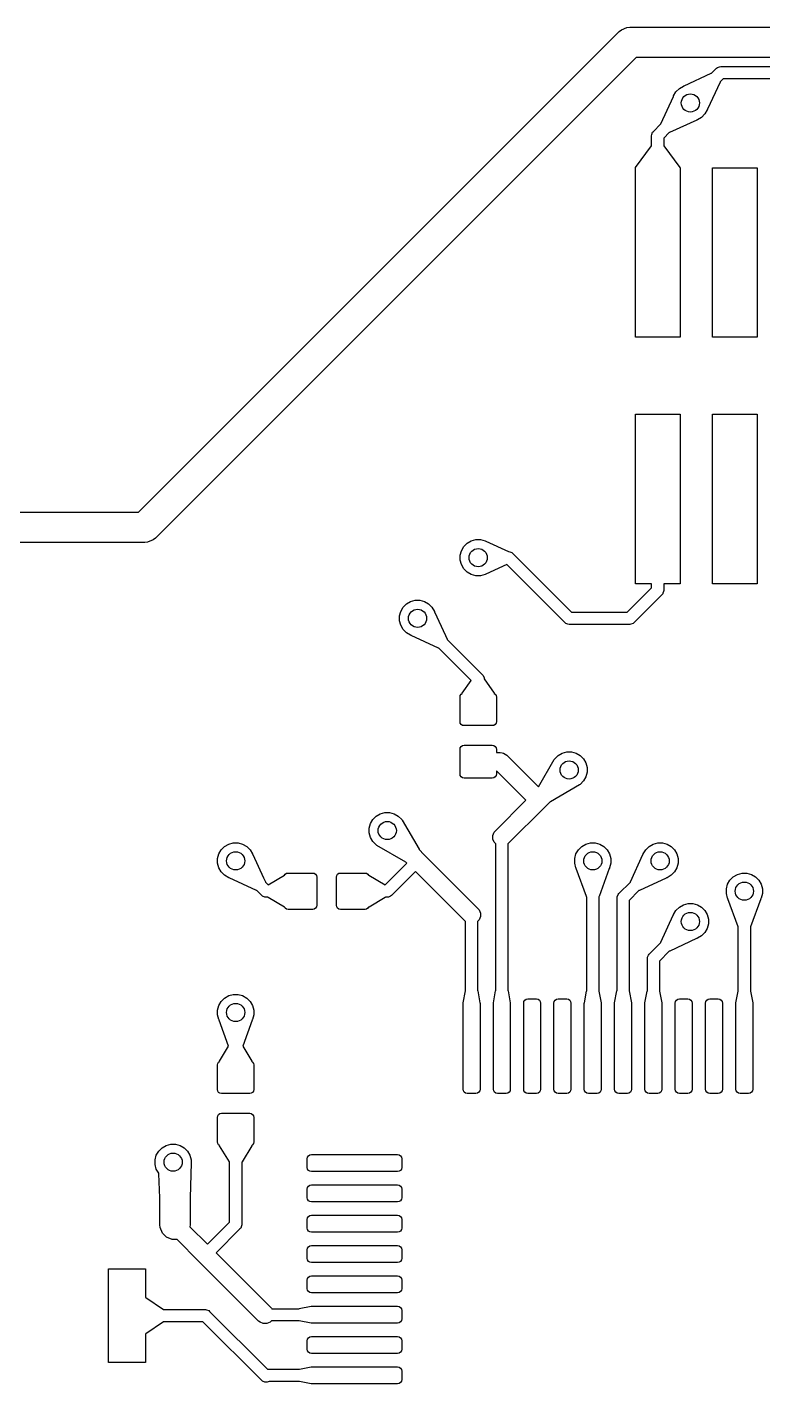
# Model space of a CAD drawing. Header units: inches. Extents: x 2.77 to 6.15, y -3.57 to -1.68.
# Drawn here: x 3.487 to 3.964, y -2.564 to -1.683 of the extents above; entities that cross this region are included whole.
import ezdxf

# ---------------------------------------------------------------- set-up
doc = ezdxf.new("R2010")
doc.units = ezdxf.units.IN
doc.header["$MEASUREMENT"] = 0
doc.layers.add('F.Cu', color=13, linetype='CONTINUOUS', true_color=0xc83434)

msp = doc.modelspace()

# ---------------------------------------------------------------- linework, layer by layer
at = {"layer": 'F.Cu', "linetype": 'CONTINUOUS'}
for p, q in [((3.55892, -1.99803), (3.87099, -1.68595)), ((3.87099, -1.68595), (3.87248, -1.68473)), ((3.87248, -1.68473), (3.87603, -1.68326)), ((3.87248, -1.68473), (3.87248, -1.68473)), ((3.87603, -1.68326), (3.87795, -1.68307)), ((3.87795, -1.68307), (4.75126, -1.68307)), ((3.88203, -1.70276), (3.56995, -2.01483)), ((4.74718, -1.70276), (3.88203, -1.70276)), ((3.93482, -1.70932), (3.93624, -1.70874)), ((3.93624, -1.70874), (3.93701, -1.70866)), ((3.93701, -1.70866), (3.99606, -1.70866)), ((3.9132, -1.72119), (3.93088, -1.713)), ((3.93088, -1.713), (3.93104, -1.713)), ((3.93104, -1.713), (3.93422, -1.70981)), ((3.93422, -1.70981), (3.93482, -1.70932)), ((3.93864, -1.71654), (3.93664, -1.71853)), ((3.99606, -1.71654), (3.93864, -1.71654)), ((3.90641, -1.72776), (3.90795, -1.72509)), ((3.90795, -1.72509), (3.91013, -1.72291)), ((3.91013, -1.72291), (3.9128, -1.72137)), ((3.9128, -1.72137), (3.9131, -1.72129)), ((3.9131, -1.72129), (3.9132, -1.72119)), ((3.9366, -1.71873), (3.92842, -1.73641)), ((3.93665, -1.71853), (3.9366, -1.71873)), ((3.93664, -1.71853), (3.93665, -1.71853)), ((3.89804, -1.74584), (3.90623, -1.72816)), ((3.90623, -1.72816), (3.90633, -1.72807)), ((3.90633, -1.72807), (3.90641, -1.72776)), ((3.92145, -1.74338), (3.90377, -1.75156)), ((3.92155, -1.74327), (3.92145, -1.74338)), ((3.92184, -1.7432), (3.92155, -1.74327)), ((3.92451, -1.74165), (3.92184, -1.7432)), ((3.92669, -1.73947), (3.92451, -1.74165)), ((3.92823, -1.7368), (3.92669, -1.73947)), ((3.92832, -1.7365), (3.92823, -1.7368)), ((3.92842, -1.73641), (3.92832, -1.7365)), ((3.89213, -1.75354), (3.8922, -1.75278)), ((3.8922, -1.75278), (3.89279, -1.75136)), ((3.89279, -1.75136), (3.89328, -1.75076)), ((3.89328, -1.75076), (3.898, -1.74604)), ((3.898, -1.74603), (3.89804, -1.74584)), ((3.898, -1.74604), (3.898, -1.74603)), ((3.9036, -1.75157), (3.9, -1.75517)), ((3.90377, -1.75156), (3.9036, -1.75157)), ((3.88169, -1.77427), (3.89199, -1.76014)), ((3.89199, -1.76014), (3.89213, -1.76005)), ((3.89213, -1.76005), (3.89213, -1.75354)), ((3.9, -1.75517), (3.9, -1.76005)), ((3.9, -1.76005), (3.90009, -1.76008)), ((3.90009, -1.76008), (3.90014, -1.76014)), ((3.90014, -1.76014), (3.91043, -1.77427)), ((3.88156, -1.88445), (3.88156, -1.77445)), ((3.88156, -1.77445), (3.88165, -1.77445)), ((3.88165, -1.77445), (3.88167, -1.77431)), ((3.88167, -1.77431), (3.88169, -1.77427)), ((3.91043, -1.77427), (3.91048, -1.77445)), ((3.91048, -1.77445), (3.91056, -1.77445)), ((3.91056, -1.77445), (3.91056, -1.88445)), ((3.93156, -1.88445), (3.93156, -1.77445)), ((3.93156, -1.77445), (3.96056, -1.77445)), ((3.96056, -1.77445), (3.96056, -1.88445)), ((3.91056, -1.88445), (3.88156, -1.88445)), ((3.96056, -1.88445), (3.93156, -1.88445)), ((3.88156, -2.04445), (3.88156, -1.93445)), ((3.88156, -1.93445), (3.91056, -1.93445)), ((3.91056, -1.93445), (3.91056, -2.04445)), ((3.93156, -2.04445), (3.93156, -1.93445)), ((3.93156, -1.93445), (3.96056, -1.93445)), ((3.96056, -1.93445), (3.96056, -2.04445)), ((3.08646, -1.99803), (3.55892, -1.99803)), ((3.56846, -2.01606), (3.56491, -2.01753)), ((3.56995, -2.01483), (3.56846, -2.01606)), ((3.56846, -2.01606), (3.56846, -2.01606)), ((3.77234, -2.01819), (3.77501, -2.01665)), ((3.77501, -2.01665), (3.77799, -2.01585)), ((3.77799, -2.01585), (3.78107, -2.01585)), ((3.78107, -2.01585), (3.78405, -2.01665)), ((3.78405, -2.01665), (3.78438, -2.01684)), ((3.78438, -2.01684), (3.78447, -2.01684)), ((3.78447, -2.01684), (3.78448, -2.01684)), ((3.78448, -2.01684), (3.79921, -2.02362)), ((3.56299, -2.01772), (3.09053, -2.01772)), ((3.56491, -2.01753), (3.56299, -2.01772)), ((3.76782, -2.02602), (3.76862, -2.02304)), ((3.76782, -2.0291), (3.76782, -2.02602)), ((3.76862, -2.02304), (3.77016, -2.02037)), ((3.77016, -2.02037), (3.77234, -2.01819)), ((3.79921, -2.02362), (3.79998, -2.0237)), ((3.79998, -2.0237), (3.8014, -2.02429)), ((3.8014, -2.02429), (3.802, -2.02478)), ((3.802, -2.02478), (3.84021, -2.06299)), ((3.76862, -2.03208), (3.76782, -2.0291)), ((3.77016, -2.03475), (3.76862, -2.03208)), ((3.77234, -2.03693), (3.77016, -2.03475)), ((3.7981, -2.03201), (3.78448, -2.03827)), ((3.8358, -2.06971), (3.7981, -2.03201)), ((3.77501, -2.03847), (3.77234, -2.03693)), ((3.77799, -2.03927), (3.77501, -2.03847)), ((3.78107, -2.03927), (3.77799, -2.03927)), ((3.78405, -2.03847), (3.78107, -2.03927)), ((3.78438, -2.03828), (3.78405, -2.03847)), ((3.78448, -2.03827), (3.78438, -2.03828)), ((3.87632, -2.06299), (3.89213, -2.04719)), ((3.89885, -2.0516), (3.88074, -2.06971)), ((3.89213, -2.04445), (3.88156, -2.04445)), ((3.89213, -2.04719), (3.89213, -2.04445)), ((3.89934, -2.05101), (3.89885, -2.0516)), ((3.89951, -2.05059), (3.89934, -2.05101)), ((3.89992, -2.04959), (3.89951, -2.05059)), ((3.9, -2.04882), (3.89992, -2.04959)), ((3.91056, -2.04445), (3.9, -2.04445)), ((3.9, -2.04445), (3.9, -2.04882)), ((3.96056, -2.04445), (3.93156, -2.04445)), ((3.72925, -2.06241), (3.73079, -2.05974)), ((3.73079, -2.05974), (3.73297, -2.05756)), ((3.73297, -2.05756), (3.73564, -2.05602)), ((3.73564, -2.05602), (3.73862, -2.05522)), ((3.73862, -2.05522), (3.7417, -2.05522)), ((3.7417, -2.05522), (3.74468, -2.05602)), ((3.74468, -2.05602), (3.74735, -2.05756)), ((3.74735, -2.05756), (3.74953, -2.05974)), ((3.74953, -2.05974), (3.75107, -2.06241)), ((3.72845, -2.06539), (3.72925, -2.06241)), ((3.72845, -2.06847), (3.72845, -2.06539)), ((3.72925, -2.07145), (3.72845, -2.06847)), ((3.75107, -2.06241), (3.75115, -2.0627)), ((3.75115, -2.0627), (3.75125, -2.06281)), ((3.75125, -2.06281), (3.7583, -2.07802)), ((3.8364, -2.0702), (3.8358, -2.06971)), ((3.84021, -2.06299), (3.87632, -2.06299)), ((3.88074, -2.06971), (3.88014, -2.0702)), ((3.73079, -2.07412), (3.72925, -2.07145)), ((3.73297, -2.0763), (3.73079, -2.07412)), ((3.73564, -2.07784), (3.73297, -2.0763)), ((3.73594, -2.07792), (3.73564, -2.07784)), ((3.73603, -2.07802), (3.73594, -2.07792)), ((3.75371, -2.08621), (3.73603, -2.07802)), ((3.7583, -2.07802), (3.75944, -2.08049)), ((3.83781, -2.07079), (3.8364, -2.0702)), ((3.83858, -2.07087), (3.83781, -2.07079)), ((3.87795, -2.07087), (3.83858, -2.07087)), ((3.87872, -2.07079), (3.87795, -2.07087)), ((3.88014, -2.0702), (3.87872, -2.07079)), ((3.75391, -2.08625), (3.75371, -2.08621)), ((3.77492, -2.10726), (3.75391, -2.08625)), ((3.75391, -2.08625), (3.75391, -2.08625)), ((3.75944, -2.08049), (3.75944, -2.08065)), ((3.75944, -2.08065), (3.78231, -2.10352)), ((3.78231, -2.10352), (3.7828, -2.10411)), ((3.7828, -2.10411), (3.78339, -2.10553)), ((3.76912, -2.11554), (3.77492, -2.10726)), ((3.78339, -2.10553), (3.78346, -2.1063)), ((3.78346, -2.1063), (3.78993, -2.11554)), ((3.76772, -2.11801), (3.76792, -2.11699)), ((3.76772, -2.13396), (3.76772, -2.11801)), ((3.76792, -2.11699), (3.76849, -2.11613)), ((3.76849, -2.11613), (3.76906, -2.11576)), ((3.76906, -2.11576), (3.76912, -2.11554)), ((3.78993, -2.11554), (3.78998, -2.11574)), ((3.78998, -2.11574), (3.79056, -2.11613)), ((3.79056, -2.11613), (3.79114, -2.11699)), ((3.79114, -2.11699), (3.79134, -2.11801)), ((3.79134, -2.11801), (3.79134, -2.13396)), ((3.76792, -2.13497), (3.76772, -2.13396)), ((3.76849, -2.13584), (3.76792, -2.13497)), ((3.76936, -2.13641), (3.76849, -2.13584)), ((3.77037, -2.13661), (3.76936, -2.13641)), ((3.78868, -2.13661), (3.77037, -2.13661)), ((3.7897, -2.13641), (3.78868, -2.13661)), ((3.79056, -2.13584), (3.7897, -2.13641)), ((3.79114, -2.13497), (3.79056, -2.13584)), ((3.79134, -2.13396), (3.79114, -2.13497)), ((3.76936, -2.14957), (3.77037, -2.14937)), ((3.77037, -2.14937), (3.78868, -2.14937)), ((3.78868, -2.14937), (3.7897, -2.14957)), ((3.76772, -2.15203), (3.76792, -2.15101)), ((3.76772, -2.16797), (3.76772, -2.15203)), ((3.76792, -2.15101), (3.76849, -2.15015)), ((3.76849, -2.15015), (3.76936, -2.14957)), ((3.7897, -2.14957), (3.79056, -2.15015)), ((3.79056, -2.15015), (3.79114, -2.15101)), ((3.79114, -2.15101), (3.79134, -2.15203)), ((3.79134, -2.15203), (3.79134, -2.15409)), ((3.79134, -2.15409), (3.79386, -2.15409)), ((3.79386, -2.15409), (3.79501, -2.15421)), ((3.79501, -2.15421), (3.79589, -2.15457)), ((3.79589, -2.15457), (3.79714, -2.15509)), ((3.79714, -2.15509), (3.79803, -2.15582)), ((3.79803, -2.15582), (3.8186, -2.17639)), ((3.82896, -2.15861), (3.82921, -2.15816)), ((3.82921, -2.15816), (3.83139, -2.15598)), ((3.83139, -2.15598), (3.83406, -2.15444)), ((3.83406, -2.15444), (3.83704, -2.15364)), ((3.83704, -2.15364), (3.84012, -2.15364)), ((3.84012, -2.15364), (3.8431, -2.15444)), ((3.8431, -2.15444), (3.84577, -2.15598)), ((3.84577, -2.15598), (3.84795, -2.15816)), ((3.84795, -2.15816), (3.84949, -2.16083)), ((3.79141, -2.16591), (3.79134, -2.16591)), ((3.79134, -2.16591), (3.79134, -2.16797)), ((3.81055, -2.18504), (3.79141, -2.16591)), ((3.8186, -2.17639), (3.82895, -2.15861)), ((3.82895, -2.15861), (3.82896, -2.15861)), ((3.84949, -2.16083), (3.85029, -2.16381)), ((3.85029, -2.1669), (3.84949, -2.16987)), ((3.85029, -2.16381), (3.85029, -2.1669)), ((3.76792, -2.16899), (3.76772, -2.16797)), ((3.76849, -2.16985), (3.76792, -2.16899)), ((3.76936, -2.17043), (3.76849, -2.16985)), ((3.77037, -2.17063), (3.76936, -2.17043)), ((3.78868, -2.17063), (3.77037, -2.17063)), ((3.7897, -2.17043), (3.78868, -2.17063)), ((3.79056, -2.16985), (3.7897, -2.17043)), ((3.79114, -2.16899), (3.79056, -2.16985)), ((3.79134, -2.16797), (3.79114, -2.16899)), ((3.84533, -2.17498), (3.82643, -2.18598)), ((3.84535, -2.17497), (3.84533, -2.17498)), ((3.84577, -2.17472), (3.84535, -2.17497)), ((3.84795, -2.17254), (3.84577, -2.17472)), ((3.84949, -2.16987), (3.84795, -2.17254)), ((3.71595, -2.19381), (3.71893, -2.19301)), ((3.71893, -2.19301), (3.72201, -2.19301)), ((3.72201, -2.19301), (3.72499, -2.19381)), ((3.79071, -2.20488), (3.81055, -2.18504)), ((3.82307, -2.18922), (3.79906, -2.21323)), ((3.82629, -2.186), (3.82307, -2.18922)), ((3.82643, -2.18598), (3.82629, -2.186)), ((3.70876, -2.20318), (3.70956, -2.2002)), ((3.70956, -2.2002), (3.7111, -2.19753)), ((3.7111, -2.19753), (3.71328, -2.19535)), ((3.71328, -2.19535), (3.71595, -2.19381)), ((3.72499, -2.19381), (3.72766, -2.19535)), ((3.72766, -2.19535), (3.72984, -2.19753)), ((3.72984, -2.19753), (3.73009, -2.19796)), ((3.73009, -2.19796), (3.7301, -2.19798)), ((3.7301, -2.19798), (3.7411, -2.21687)), ((3.70876, -2.20627), (3.70876, -2.20318)), ((3.70956, -2.20924), (3.70876, -2.20627)), ((3.7111, -2.21191), (3.70956, -2.20924)), ((3.78909, -2.2079), (3.78997, -2.20577)), ((3.78909, -2.21021), (3.78909, -2.2079)), ((3.78997, -2.21234), (3.78909, -2.21021)), ((3.78997, -2.20577), (3.79071, -2.20488)), ((3.61114, -2.21989), (3.61268, -2.21722)), ((3.61268, -2.21722), (3.61486, -2.21504)), ((3.61486, -2.21504), (3.61753, -2.2135)), ((3.61753, -2.2135), (3.62051, -2.2127)), ((3.62051, -2.2127), (3.62359, -2.2127)), ((3.62359, -2.2127), (3.62657, -2.2135)), ((3.62657, -2.2135), (3.62924, -2.21504)), ((3.62924, -2.21504), (3.63142, -2.21722)), ((3.63142, -2.21722), (3.63296, -2.21989)), ((3.71328, -2.21409), (3.7111, -2.21191)), ((3.71373, -2.21435), (3.71328, -2.21409)), ((3.73262, -2.22535), (3.71373, -2.21435)), ((3.71373, -2.21435), (3.71373, -2.21435)), ((3.7411, -2.21687), (3.74112, -2.21702)), ((3.74112, -2.21702), (3.74433, -2.22023)), ((3.79094, -2.21331), (3.78997, -2.21234)), ((3.79094, -2.30873), (3.79094, -2.21331)), ((3.79906, -2.21323), (3.79882, -2.21343)), ((3.79882, -2.21343), (3.79882, -2.3087)), ((3.84303, -2.21989), (3.84457, -2.21722)), ((3.84457, -2.21722), (3.84675, -2.21504)), ((3.84675, -2.21504), (3.84942, -2.2135)), ((3.84942, -2.2135), (3.8524, -2.2127)), ((3.8524, -2.2127), (3.85548, -2.2127)), ((3.85548, -2.2127), (3.85846, -2.2135)), ((3.85846, -2.2135), (3.86113, -2.21504)), ((3.86113, -2.21504), (3.86331, -2.21722)), ((3.86331, -2.21722), (3.86485, -2.21989)), ((3.88673, -2.21989), (3.88827, -2.21722)), ((3.88827, -2.21722), (3.89045, -2.21504)), ((3.89045, -2.21504), (3.89312, -2.2135)), ((3.89312, -2.2135), (3.8961, -2.2127)), ((3.8961, -2.2127), (3.89918, -2.2127)), ((3.89918, -2.2127), (3.90216, -2.2135)), ((3.90216, -2.2135), (3.90483, -2.21504)), ((3.90483, -2.21504), (3.90701, -2.21722)), ((3.90701, -2.21722), (3.90855, -2.21989)), ((3.61034, -2.22287), (3.61114, -2.21989)), ((3.61034, -2.22595), (3.61034, -2.22287)), ((3.61114, -2.22893), (3.61034, -2.22595)), ((3.63296, -2.21989), (3.63304, -2.22018)), ((3.63304, -2.22018), (3.63314, -2.22029)), ((3.63314, -2.22029), (3.64019, -2.23551)), ((3.71904, -2.23996), (3.7332, -2.2258)), ((3.7328, -2.2254), (3.73262, -2.22535)), ((3.7332, -2.2258), (3.7328, -2.2254)), ((3.74433, -2.22023), (3.77937, -2.25527)), ((3.84223, -2.22287), (3.84303, -2.21989)), ((3.84223, -2.22595), (3.84223, -2.22287)), ((3.84303, -2.22893), (3.84223, -2.22595)), ((3.86485, -2.21989), (3.86565, -2.22287)), ((3.86565, -2.22595), (3.86485, -2.22893)), ((3.86565, -2.22287), (3.86565, -2.22595)), ((3.87838, -2.23792), (3.8865, -2.22037)), ((3.8865, -2.22037), (3.88661, -2.22022)), ((3.88661, -2.22022), (3.88664, -2.22019)), ((3.88664, -2.22019), (3.88673, -2.21989)), ((3.90855, -2.21989), (3.90935, -2.22287)), ((3.90935, -2.22595), (3.90855, -2.22893)), ((3.90935, -2.22287), (3.90935, -2.22595)), ((3.61268, -2.2316), (3.61114, -2.22893)), ((3.61486, -2.23378), (3.61268, -2.2316)), ((3.61753, -2.23532), (3.61486, -2.23378)), ((3.61783, -2.2354), (3.61753, -2.23532)), ((3.61792, -2.23551), (3.61783, -2.2354)), ((3.6356, -2.24369), (3.61792, -2.23551)), ((3.64019, -2.23551), (3.64133, -2.23797)), ((3.64316, -2.23996), (3.65366, -2.23365)), ((3.65366, -2.23365), (3.65387, -2.23362)), ((3.65387, -2.23362), (3.65424, -2.23306)), ((3.65424, -2.23306), (3.65511, -2.23249)), ((3.65511, -2.23249), (3.65612, -2.23228)), ((3.65612, -2.23228), (3.67207, -2.23228)), ((3.67207, -2.23228), (3.67308, -2.23249)), ((3.67308, -2.23249), (3.67395, -2.23306)), ((3.67395, -2.23306), (3.67452, -2.23392)), ((3.67452, -2.23392), (3.67472, -2.23494)), ((3.67472, -2.23494), (3.67472, -2.25325)), ((3.68748, -2.23494), (3.68768, -2.23392)), ((3.68748, -2.25325), (3.68748, -2.23494)), ((3.68768, -2.23392), (3.68826, -2.23306)), ((3.68826, -2.23306), (3.68912, -2.23249)), ((3.68912, -2.23249), (3.69014, -2.23228)), ((3.69014, -2.23228), (3.70608, -2.23228)), ((3.70608, -2.23228), (3.7071, -2.23249)), ((3.7071, -2.23249), (3.70796, -2.23306)), ((3.70796, -2.23306), (3.70835, -2.23364)), ((3.70835, -2.23364), (3.70845, -2.23363)), ((3.70845, -2.23363), (3.70848, -2.23364)), ((3.70848, -2.23364), (3.7086, -2.23369)), ((3.7086, -2.23369), (3.71904, -2.23996)), ((3.73877, -2.23137), (3.72326, -2.24688)), ((3.77102, -2.26362), (3.73877, -2.23137)), ((3.84318, -2.2292), (3.84303, -2.22893)), ((3.84318, -2.22925), (3.84318, -2.2292)), ((3.84321, -2.22943), (3.84318, -2.22925)), ((3.84987, -2.24758), (3.84321, -2.22943)), ((3.86467, -2.22942), (3.85802, -2.24754)), ((3.8647, -2.22925), (3.86467, -2.22942)), ((3.86485, -2.22893), (3.8647, -2.22919)), ((3.8647, -2.22919), (3.8647, -2.22925)), ((3.90168, -2.23554), (3.88416, -2.24365)), ((3.90182, -2.23544), (3.90168, -2.23554)), ((3.90186, -2.2354), (3.90182, -2.23544)), ((3.90216, -2.23532), (3.90186, -2.2354)), ((3.90483, -2.23378), (3.90216, -2.23532)), ((3.90701, -2.2316), (3.90483, -2.23378)), ((3.90855, -2.22893), (3.90701, -2.2316)), ((3.94145, -2.23957), (3.94299, -2.2369)), ((3.94299, -2.2369), (3.94517, -2.23472)), ((3.94517, -2.23472), (3.94784, -2.23318)), ((3.94784, -2.23318), (3.95082, -2.23238)), ((3.95082, -2.23238), (3.9539, -2.23238)), ((3.9539, -2.23238), (3.95688, -2.23318)), ((3.95688, -2.23318), (3.95955, -2.23472)), ((3.95955, -2.23472), (3.96173, -2.2369)), ((3.96173, -2.2369), (3.96327, -2.23957)), ((3.6358, -2.24373), (3.6356, -2.24369)), ((3.63895, -2.24688), (3.6358, -2.24373)), ((3.6358, -2.24373), (3.6358, -2.24373)), ((3.64133, -2.23797), (3.64133, -2.23813)), ((3.64133, -2.23813), (3.64316, -2.23996)), ((3.86976, -2.24766), (3.87035, -2.24624)), ((3.87035, -2.24624), (3.87084, -2.24564)), ((3.87084, -2.24564), (3.87835, -2.23813)), ((3.88392, -2.2437), (3.87756, -2.25006)), ((3.87835, -2.23813), (3.87834, -2.23802)), ((3.87834, -2.23802), (3.87834, -2.23802)), ((3.87834, -2.23802), (3.87835, -2.23802)), ((3.87835, -2.23802), (3.87838, -2.23792)), ((3.88399, -2.24369), (3.88392, -2.2437)), ((3.88416, -2.24365), (3.88399, -2.24369)), ((3.94065, -2.24255), (3.94145, -2.23957)), ((3.94065, -2.24564), (3.94065, -2.24255)), ((3.94145, -2.24861), (3.94065, -2.24564)), ((3.96327, -2.23957), (3.96407, -2.24255)), ((3.96407, -2.24564), (3.96327, -2.24861)), ((3.96407, -2.24255), (3.96407, -2.24564)), ((3.63955, -2.24737), (3.63895, -2.24688)), ((3.64096, -2.24796), (3.63955, -2.24737)), ((3.64173, -2.24803), (3.64096, -2.24796)), ((3.64296, -2.24803), (3.64173, -2.24803)), ((3.64306, -2.24817), (3.64296, -2.24803)), ((3.65366, -2.25453), (3.64306, -2.24817)), ((3.65389, -2.2546), (3.65366, -2.25453)), ((3.65424, -2.25513), (3.65389, -2.2546)), ((3.67452, -2.25426), (3.67395, -2.25513)), ((3.67472, -2.25325), (3.67452, -2.25426)), ((3.68768, -2.25426), (3.68748, -2.25325)), ((3.68826, -2.25513), (3.68768, -2.25426)), ((3.70834, -2.25456), (3.70796, -2.25513)), ((3.70836, -2.25456), (3.70834, -2.25456)), ((3.70846, -2.25455), (3.70836, -2.25456)), ((3.70863, -2.25449), (3.70846, -2.25455)), ((3.7191, -2.2482), (3.70863, -2.25449)), ((3.71924, -2.24803), (3.7191, -2.2482)), ((3.72047, -2.24803), (3.71924, -2.24803)), ((3.72124, -2.24796), (3.72047, -2.24803)), ((3.72266, -2.24737), (3.72124, -2.24796)), ((3.72326, -2.24688), (3.72266, -2.24737)), ((3.84988, -2.2476), (3.84987, -2.24758)), ((3.84992, -2.24767), (3.84988, -2.2476)), ((3.84988, -2.2476), (3.84988, -2.2476)), ((3.84988, -2.2476), (3.84988, -2.2476)), ((3.85, -2.24774), (3.84992, -2.24767)), ((3.84992, -2.24767), (3.84992, -2.24767)), ((3.85, -2.30873), (3.85, -2.24774)), ((3.85792, -2.2477), (3.85787, -2.24775)), ((3.85787, -2.24775), (3.85787, -2.30873)), ((3.85802, -2.24754), (3.85792, -2.2477)), ((3.86969, -2.24843), (3.86976, -2.24766)), ((3.86969, -2.30873), (3.86969, -2.24843)), ((3.87756, -2.25006), (3.87756, -2.3087)), ((3.90795, -2.25659), (3.91013, -2.25441)), ((3.91013, -2.25441), (3.9128, -2.25287)), ((3.9128, -2.25287), (3.91578, -2.25207)), ((3.91578, -2.25207), (3.91886, -2.25207)), ((3.91886, -2.25207), (3.92184, -2.25287)), ((3.92184, -2.25287), (3.92451, -2.25441)), ((3.92451, -2.25441), (3.92669, -2.25659)), ((3.94161, -2.24889), (3.94145, -2.24861)), ((3.9416, -2.24893), (3.94161, -2.24889)), ((3.94163, -2.24911), (3.9416, -2.24893)), ((3.9483, -2.26727), (3.94163, -2.24911)), ((3.96309, -2.24911), (3.95644, -2.26723)), ((3.96312, -2.24894), (3.96309, -2.24911)), ((3.96327, -2.24861), (3.96312, -2.24888)), ((3.96312, -2.24888), (3.96312, -2.24894)), ((3.65511, -2.2557), (3.65424, -2.25513)), ((3.65612, -2.25591), (3.65511, -2.2557)), ((3.67207, -2.25591), (3.65612, -2.25591)), ((3.67308, -2.2557), (3.67207, -2.25591)), ((3.67395, -2.25513), (3.67308, -2.2557)), ((3.68912, -2.2557), (3.68826, -2.25513)), ((3.69014, -2.25591), (3.68912, -2.2557)), ((3.70608, -2.25591), (3.69014, -2.25591)), ((3.7071, -2.2557), (3.70608, -2.25591)), ((3.70796, -2.25513), (3.7071, -2.2557)), ((3.77126, -2.26382), (3.77102, -2.26362)), ((3.77126, -2.30873), (3.77126, -2.26382)), ((3.78011, -2.26273), (3.77913, -2.2637)), ((3.77913, -2.2637), (3.77913, -2.3087)), ((3.77937, -2.25527), (3.78011, -2.25617)), ((3.78011, -2.25617), (3.78099, -2.2583)), ((3.78099, -2.2606), (3.78011, -2.26273)), ((3.78099, -2.2583), (3.78099, -2.2606)), ((3.89806, -2.27729), (3.90619, -2.25974)), ((3.90619, -2.25974), (3.90629, -2.25959)), ((3.90629, -2.25959), (3.90633, -2.25956)), ((3.90633, -2.25956), (3.90641, -2.25926)), ((3.90641, -2.25926), (3.90795, -2.25659)), ((3.92669, -2.25659), (3.92823, -2.25926)), ((3.92823, -2.25926), (3.92903, -2.26224)), ((3.92903, -2.26224), (3.92903, -2.26532)), ((3.92669, -2.27097), (3.92451, -2.27315)), ((3.92823, -2.2683), (3.92669, -2.27097)), ((3.92903, -2.26532), (3.92823, -2.2683)), ((3.94831, -2.26728), (3.9483, -2.26727)), ((3.94831, -2.26729), (3.94831, -2.26728)), ((3.94834, -2.26736), (3.94831, -2.26729)), ((3.94831, -2.26729), (3.94831, -2.26729)), ((3.94843, -2.26743), (3.94834, -2.26736)), ((3.94834, -2.26736), (3.94834, -2.26736)), ((3.94843, -2.30873), (3.94843, -2.26743)), ((3.95635, -2.26738), (3.9563, -2.26743)), ((3.9563, -2.26743), (3.9563, -2.30873)), ((3.95644, -2.26723), (3.95635, -2.26738)), ((3.89052, -2.28501), (3.89804, -2.2775)), ((3.89803, -2.27739), (3.89806, -2.27729)), ((3.89804, -2.2775), (3.89803, -2.27739)), ((3.89803, -2.27739), (3.89803, -2.27739)), ((3.89803, -2.27739), (3.89803, -2.27739)), ((3.92137, -2.27491), (3.90385, -2.28302)), ((3.92151, -2.27481), (3.92137, -2.27491)), ((3.92155, -2.27477), (3.92151, -2.27481)), ((3.92184, -2.27469), (3.92155, -2.27477)), ((3.92451, -2.27315), (3.92184, -2.27469)), ((3.88937, -2.2878), (3.88945, -2.28703)), ((3.88937, -2.30873), (3.88937, -2.2878)), ((3.88945, -2.28703), (3.89003, -2.28561)), ((3.89003, -2.28561), (3.89052, -2.28501)), ((3.9036, -2.28307), (3.89724, -2.28943)), ((3.89724, -2.28943), (3.89724, -2.30873)), ((3.90368, -2.28306), (3.9036, -2.28307)), ((3.90385, -2.28302), (3.90368, -2.28306)), ((3.61114, -2.31831), (3.61268, -2.31564)), ((3.61268, -2.31564), (3.61486, -2.31346)), ((3.61486, -2.31346), (3.61753, -2.31192)), ((3.61753, -2.31192), (3.62051, -2.31112)), ((3.62051, -2.31112), (3.62359, -2.31112)), ((3.62359, -2.31112), (3.62657, -2.31192)), ((3.62657, -2.31192), (3.62924, -2.31346)), ((3.62924, -2.31346), (3.63142, -2.31564)), ((3.63142, -2.31564), (3.63296, -2.31831)), ((3.76969, -2.31673), (3.7697, -2.31665)), ((3.76969, -2.37264), (3.76969, -2.31673)), ((3.7697, -2.31664), (3.77119, -2.30884)), ((3.7697, -2.31665), (3.7697, -2.31664)), ((3.77119, -2.30884), (3.77126, -2.30873)), ((3.77913, -2.3087), (3.77921, -2.30884)), ((3.77921, -2.30884), (3.78069, -2.31664)), ((3.78069, -2.31664), (3.78069, -2.31665)), ((3.78069, -2.31665), (3.78071, -2.31673)), ((3.78071, -2.31673), (3.78071, -2.37264)), ((3.78937, -2.31673), (3.78939, -2.31665)), ((3.78937, -2.37264), (3.78937, -2.31673)), ((3.78939, -2.31664), (3.79087, -2.30884)), ((3.78939, -2.31665), (3.78939, -2.31664)), ((3.79087, -2.30884), (3.79094, -2.30873)), ((3.79882, -2.3087), (3.79889, -2.30884)), ((3.79889, -2.30884), (3.80038, -2.31664)), ((3.80038, -2.31664), (3.80038, -2.31665)), ((3.80038, -2.31665), (3.80039, -2.31673)), ((3.80039, -2.31673), (3.80039, -2.37264)), ((3.80906, -2.31673), (3.80926, -2.31568)), ((3.80906, -2.37264), (3.80906, -2.31673)), ((3.80926, -2.31568), (3.80986, -2.31478)), ((3.80986, -2.31478), (3.81076, -2.31419)), ((3.81076, -2.31419), (3.81181, -2.31398)), ((3.81181, -2.31398), (3.81732, -2.31398)), ((3.81732, -2.31398), (3.81838, -2.31419)), ((3.81838, -2.31419), (3.81927, -2.31478)), ((3.81927, -2.31478), (3.81987, -2.31568)), ((3.81987, -2.31568), (3.82008, -2.31673)), ((3.82008, -2.31673), (3.82008, -2.37264)), ((3.82874, -2.31673), (3.82895, -2.31568)), ((3.82874, -2.37264), (3.82874, -2.31673)), ((3.82895, -2.31568), (3.82955, -2.31478)), ((3.82955, -2.31478), (3.83044, -2.31419)), ((3.83044, -2.31419), (3.8315, -2.31398)), ((3.8315, -2.31398), (3.83701, -2.31398)), ((3.83701, -2.31398), (3.83806, -2.31419)), ((3.83806, -2.31419), (3.83896, -2.31478)), ((3.83896, -2.31478), (3.83955, -2.31568)), ((3.83955, -2.31568), (3.83976, -2.31673)), ((3.83976, -2.31673), (3.83976, -2.37264)), ((3.84843, -2.31673), (3.84845, -2.31661)), ((3.84843, -2.37264), (3.84843, -2.31673)), ((3.84845, -2.3166), (3.84991, -2.30893)), ((3.84845, -2.31661), (3.84845, -2.3166)), ((3.84991, -2.30893), (3.84998, -2.30876)), ((3.84998, -2.30876), (3.85, -2.30873)), ((3.85787, -2.30873), (3.8579, -2.30875)), ((3.8579, -2.30875), (3.85791, -2.30878)), ((3.85791, -2.30878), (3.85796, -2.30891)), ((3.85796, -2.30891), (3.85942, -2.3166)), ((3.85942, -2.3166), (3.85942, -2.31661)), ((3.85942, -2.31661), (3.85945, -2.31673)), ((3.85945, -2.31673), (3.85945, -2.37264)), ((3.86811, -2.31673), (3.86813, -2.31665)), ((3.86811, -2.37264), (3.86811, -2.31673)), ((3.86813, -2.31664), (3.86961, -2.30884)), ((3.86813, -2.31665), (3.86813, -2.31664)), ((3.86961, -2.30884), (3.86969, -2.30873)), ((3.87756, -2.3087), (3.87763, -2.30884)), ((3.87763, -2.30884), (3.87912, -2.31664)), ((3.87912, -2.31664), (3.87912, -2.31665)), ((3.87912, -2.31665), (3.87913, -2.31673)), ((3.87913, -2.31673), (3.87913, -2.37264)), ((3.8878, -2.31673), (3.88782, -2.31661)), ((3.8878, -2.37264), (3.8878, -2.31673)), ((3.88782, -2.3166), (3.88928, -2.30893)), ((3.88782, -2.31661), (3.88782, -2.3166)), ((3.88928, -2.30893), (3.88935, -2.30876)), ((3.88935, -2.30876), (3.88937, -2.30873)), ((3.89724, -2.30873), (3.89727, -2.30875)), ((3.89727, -2.30875), (3.89728, -2.30878)), ((3.89728, -2.30878), (3.89733, -2.30891)), ((3.89733, -2.30891), (3.89879, -2.3166)), ((3.89879, -2.3166), (3.89879, -2.31661)), ((3.89879, -2.31661), (3.89882, -2.31673)), ((3.89882, -2.31673), (3.89882, -2.37264)), ((3.90748, -2.31673), (3.90769, -2.31568)), ((3.90748, -2.37264), (3.90748, -2.31673)), ((3.90769, -2.31568), (3.90829, -2.31478)), ((3.90829, -2.31478), (3.90918, -2.31419)), ((3.90918, -2.31419), (3.91024, -2.31398)), ((3.91024, -2.31398), (3.91575, -2.31398)), ((3.91575, -2.31398), (3.9168, -2.31419)), ((3.9168, -2.31419), (3.9177, -2.31478)), ((3.9177, -2.31478), (3.91829, -2.31568)), ((3.91829, -2.31568), (3.9185, -2.31673)), ((3.9185, -2.31673), (3.9185, -2.37264)), ((3.92717, -2.31673), (3.92738, -2.31568)), ((3.92717, -2.37264), (3.92717, -2.31673)), ((3.92738, -2.31568), (3.92797, -2.31478)), ((3.92797, -2.31478), (3.92887, -2.31419)), ((3.92887, -2.31419), (3.92992, -2.31398)), ((3.92992, -2.31398), (3.93543, -2.31398)), ((3.93543, -2.31398), (3.93649, -2.31419)), ((3.93649, -2.31419), (3.93738, -2.31478)), ((3.93738, -2.31478), (3.93798, -2.31568)), ((3.93798, -2.31568), (3.93819, -2.31673)), ((3.93819, -2.31673), (3.93819, -2.37264)), ((3.94685, -2.31673), (3.94687, -2.31661)), ((3.94685, -2.37264), (3.94685, -2.31673)), ((3.94687, -2.31661), (3.94688, -2.3166)), ((3.94688, -2.3166), (3.94834, -2.30893)), ((3.94834, -2.30893), (3.9484, -2.30876)), ((3.9484, -2.30876), (3.94843, -2.30873)), ((3.9563, -2.30873), (3.95632, -2.30875)), ((3.95632, -2.30875), (3.95634, -2.30878)), ((3.95634, -2.30878), (3.95638, -2.30891)), ((3.95638, -2.30891), (3.95785, -2.3166)), ((3.95785, -2.3166), (3.95785, -2.31661)), ((3.95785, -2.31661), (3.95787, -2.31673)), ((3.95787, -2.31673), (3.95787, -2.37264)), ((3.61034, -2.32129), (3.61114, -2.31831)), ((3.61034, -2.32438), (3.61034, -2.32129)), ((3.61114, -2.32735), (3.61034, -2.32438)), ((3.63296, -2.31831), (3.63376, -2.32129)), ((3.63376, -2.32438), (3.63296, -2.32735)), ((3.63376, -2.32129), (3.63376, -2.32438)), ((3.61129, -2.32763), (3.61114, -2.32735)), ((3.61129, -2.32777), (3.61129, -2.32763)), ((3.61749, -2.34466), (3.61129, -2.32777)), ((3.63281, -2.32777), (3.62661, -2.34466)), ((3.63296, -2.32735), (3.63281, -2.32762)), ((3.63281, -2.32762), (3.63281, -2.32777)), ((3.61161, -2.35445), (3.61749, -2.34466)), ((3.62661, -2.34466), (3.63249, -2.35445)), ((3.61024, -2.35691), (3.61044, -2.35589)), ((3.61024, -2.37285), (3.61024, -2.35691)), ((3.61044, -2.35589), (3.61101, -2.35503)), ((3.61101, -2.35503), (3.61155, -2.35468)), ((3.61155, -2.35468), (3.61161, -2.35445)), ((3.63249, -2.35445), (3.63252, -2.35466)), ((3.63252, -2.35466), (3.63308, -2.35503)), ((3.63308, -2.35503), (3.63366, -2.35589)), ((3.63366, -2.35589), (3.63386, -2.35691)), ((3.63386, -2.35691), (3.63386, -2.37285)), ((3.61044, -2.37387), (3.61024, -2.37285)), ((3.61101, -2.37473), (3.61044, -2.37387)), ((3.61188, -2.37531), (3.61101, -2.37473)), ((3.61289, -2.37551), (3.61188, -2.37531)), ((3.6312, -2.37551), (3.61289, -2.37551)), ((3.63222, -2.37531), (3.6312, -2.37551)), ((3.63308, -2.37473), (3.63222, -2.37531)), ((3.63366, -2.37387), (3.63308, -2.37473)), ((3.63386, -2.37285), (3.63366, -2.37387)), ((3.76989, -2.37369), (3.76969, -2.37264)), ((3.77049, -2.37459), (3.76989, -2.37369)), ((3.77139, -2.37518), (3.77049, -2.37459)), ((3.77244, -2.37539), (3.77139, -2.37518)), ((3.77795, -2.37539), (3.77244, -2.37539)), ((3.77901, -2.37518), (3.77795, -2.37539)), ((3.7799, -2.37459), (3.77901, -2.37518)), ((3.7805, -2.37369), (3.7799, -2.37459)), ((3.78071, -2.37264), (3.7805, -2.37369)), ((3.78958, -2.37369), (3.78937, -2.37264)), ((3.79018, -2.37459), (3.78958, -2.37369)), ((3.79107, -2.37518), (3.79018, -2.37459)), ((3.79213, -2.37539), (3.79107, -2.37518)), ((3.79764, -2.37539), (3.79213, -2.37539)), ((3.79869, -2.37518), (3.79764, -2.37539)), ((3.79959, -2.37459), (3.79869, -2.37518)), ((3.80018, -2.37369), (3.79959, -2.37459)), ((3.80039, -2.37264), (3.80018, -2.37369)), ((3.80926, -2.37369), (3.80906, -2.37264)), ((3.80986, -2.37459), (3.80926, -2.37369)), ((3.81076, -2.37518), (3.80986, -2.37459)), ((3.81181, -2.37539), (3.81076, -2.37518)), ((3.81732, -2.37539), (3.81181, -2.37539)), ((3.81838, -2.37518), (3.81732, -2.37539)), ((3.81927, -2.37459), (3.81838, -2.37518)), ((3.81987, -2.37369), (3.81927, -2.37459)), ((3.82008, -2.37264), (3.81987, -2.37369)), ((3.82895, -2.37369), (3.82874, -2.37264)), ((3.82955, -2.37459), (3.82895, -2.37369)), ((3.83044, -2.37518), (3.82955, -2.37459)), ((3.8315, -2.37539), (3.83044, -2.37518)), ((3.83701, -2.37539), (3.8315, -2.37539)), ((3.83806, -2.37518), (3.83701, -2.37539)), ((3.83896, -2.37459), (3.83806, -2.37518)), ((3.83955, -2.37369), (3.83896, -2.37459)), ((3.83976, -2.37264), (3.83955, -2.37369)), ((3.84863, -2.37369), (3.84843, -2.37264)), ((3.84923, -2.37459), (3.84863, -2.37369)), ((3.85013, -2.37518), (3.84923, -2.37459)), ((3.85118, -2.37539), (3.85013, -2.37518)), ((3.85669, -2.37539), (3.85118, -2.37539)), ((3.85775, -2.37518), (3.85669, -2.37539)), ((3.85864, -2.37459), (3.85775, -2.37518)), ((3.85924, -2.37369), (3.85864, -2.37459)), ((3.85945, -2.37264), (3.85924, -2.37369)), ((3.86832, -2.37369), (3.86811, -2.37264)), ((3.86892, -2.37459), (3.86832, -2.37369)), ((3.86981, -2.37518), (3.86892, -2.37459)), ((3.87087, -2.37539), (3.86981, -2.37518)), ((3.87638, -2.37539), (3.87087, -2.37539)), ((3.87743, -2.37518), (3.87638, -2.37539)), ((3.87833, -2.37459), (3.87743, -2.37518)), ((3.87892, -2.37369), (3.87833, -2.37459)), ((3.87913, -2.37264), (3.87892, -2.37369)), ((3.88801, -2.37369), (3.8878, -2.37264)), ((3.8886, -2.37459), (3.88801, -2.37369)), ((3.8895, -2.37518), (3.8886, -2.37459)), ((3.89055, -2.37539), (3.8895, -2.37518)), ((3.89606, -2.37539), (3.89055, -2.37539)), ((3.89712, -2.37518), (3.89606, -2.37539)), ((3.89801, -2.37459), (3.89712, -2.37518)), ((3.89861, -2.37369), (3.89801, -2.37459)), ((3.89882, -2.37264), (3.89861, -2.37369)), ((3.90769, -2.37369), (3.90748, -2.37264)), ((3.90829, -2.37459), (3.90769, -2.37369)), ((3.90918, -2.37518), (3.90829, -2.37459)), ((3.91024, -2.37539), (3.90918, -2.37518)), ((3.91575, -2.37539), (3.91024, -2.37539)), ((3.9168, -2.37518), (3.91575, -2.37539)), ((3.9177, -2.37459), (3.9168, -2.37518)), ((3.91829, -2.37369), (3.9177, -2.37459)), ((3.9185, -2.37264), (3.91829, -2.37369)), ((3.92738, -2.37369), (3.92717, -2.37264)), ((3.92797, -2.37459), (3.92738, -2.37369)), ((3.92887, -2.37518), (3.92797, -2.37459)), ((3.92992, -2.37539), (3.92887, -2.37518)), ((3.93543, -2.37539), (3.92992, -2.37539)), ((3.93649, -2.37518), (3.93543, -2.37539)), ((3.93738, -2.37459), (3.93649, -2.37518)), ((3.93798, -2.37369), (3.93738, -2.37459)), ((3.93819, -2.37264), (3.93798, -2.37369)), ((3.94706, -2.37369), (3.94685, -2.37264)), ((3.94766, -2.37459), (3.94706, -2.37369)), ((3.94855, -2.37518), (3.94766, -2.37459)), ((3.94961, -2.37539), (3.94855, -2.37518)), ((3.95512, -2.37539), (3.94961, -2.37539)), ((3.95617, -2.37518), (3.95512, -2.37539)), ((3.95707, -2.37459), (3.95617, -2.37518)), ((3.95766, -2.37369), (3.95707, -2.37459)), ((3.95787, -2.37264), (3.95766, -2.37369)), ((3.61024, -2.39093), (3.61044, -2.38991)), ((3.61024, -2.40687), (3.61024, -2.39093)), ((3.61044, -2.38991), (3.61101, -2.38905)), ((3.61101, -2.38905), (3.61188, -2.38847)), ((3.61188, -2.38847), (3.61289, -2.38827)), ((3.61289, -2.38827), (3.6312, -2.38827)), ((3.6312, -2.38827), (3.63222, -2.38847)), ((3.63222, -2.38847), (3.63308, -2.38905)), ((3.63308, -2.38905), (3.63366, -2.38991)), ((3.63366, -2.38991), (3.63386, -2.39093)), ((3.63386, -2.39093), (3.63386, -2.40687)), ((3.57052, -2.4155), (3.57207, -2.41283)), ((3.57207, -2.41283), (3.57425, -2.41065)), ((3.57425, -2.41065), (3.57692, -2.40911)), ((3.57692, -2.40911), (3.57989, -2.40831)), ((3.57989, -2.40831), (3.58298, -2.40831)), ((3.58298, -2.40831), (3.58596, -2.40911)), ((3.58596, -2.40911), (3.58863, -2.41065)), ((3.58863, -2.41065), (3.59081, -2.41283)), ((3.59081, -2.41283), (3.59235, -2.4155)), ((3.61044, -2.40789), (3.61024, -2.40687)), ((3.61101, -2.40875), (3.61044, -2.40789)), ((3.61158, -2.40913), (3.61101, -2.40875)), ((3.61158, -2.40915), (3.61158, -2.40913)), ((3.61159, -2.40924), (3.61158, -2.40915)), ((3.61165, -2.40941), (3.61159, -2.40924)), ((3.61795, -2.41988), (3.61165, -2.40941)), ((3.63245, -2.40939), (3.62617, -2.41986)), ((3.6325, -2.40927), (3.63245, -2.40939)), ((3.63308, -2.40875), (3.6325, -2.40913)), ((3.6325, -2.40913), (3.63251, -2.40924)), ((3.63251, -2.40924), (3.6325, -2.40927)), ((3.63366, -2.40789), (3.63308, -2.40875)), ((3.63386, -2.40687), (3.63366, -2.40789)), ((3.56973, -2.41848), (3.57052, -2.4155)), ((3.56973, -2.42156), (3.56973, -2.41848)), ((3.57052, -2.42454), (3.56973, -2.42156)), ((3.59235, -2.4155), (3.59315, -2.41848)), ((3.59323, -2.42049), (3.59253, -2.44309)), ((3.59315, -2.41848), (3.59315, -2.42026)), ((3.59315, -2.42026), (3.59323, -2.42048)), ((3.59323, -2.42048), (3.59323, -2.42049)), ((3.61811, -2.42003), (3.61795, -2.41988)), ((3.61811, -2.459), (3.61811, -2.42003)), ((3.62604, -2.41999), (3.62598, -2.42003)), ((3.62598, -2.42003), (3.62598, -2.46063)), ((3.62617, -2.41986), (3.62604, -2.41999)), ((3.6685, -2.41791), (3.66871, -2.41686)), ((3.6685, -2.42343), (3.6685, -2.41791)), ((3.66871, -2.41686), (3.66931, -2.41596)), ((3.66931, -2.41596), (3.67021, -2.41537)), ((3.67021, -2.41537), (3.67126, -2.41516)), ((3.67126, -2.41516), (3.72717, -2.41516)), ((3.72717, -2.41516), (3.72822, -2.41537)), ((3.72822, -2.41537), (3.72911, -2.41596)), ((3.72911, -2.41596), (3.72971, -2.41686)), ((3.72971, -2.41686), (3.72992, -2.41791)), ((3.72992, -2.41791), (3.72992, -2.42343)), ((3.57207, -2.42721), (3.57052, -2.42454)), ((3.57219, -2.42733), (3.57207, -2.42721)), ((3.57212, -2.42752), (3.57219, -2.42733)), ((3.57281, -2.4431), (3.57212, -2.42752)), ((3.66871, -2.42448), (3.6685, -2.42343)), ((3.66931, -2.42537), (3.66871, -2.42448)), ((3.67021, -2.42597), (3.66931, -2.42537)), ((3.67126, -2.42618), (3.67021, -2.42597)), ((3.72717, -2.42618), (3.67126, -2.42618)), ((3.72822, -2.42597), (3.72717, -2.42618)), ((3.72911, -2.42537), (3.72822, -2.42597)), ((3.72971, -2.42448), (3.72911, -2.42537)), ((3.72992, -2.42343), (3.72971, -2.42448)), ((3.6685, -2.4376), (3.66871, -2.43654)), ((3.6685, -2.44311), (3.6685, -2.4376)), ((3.66871, -2.43654), (3.66931, -2.43565)), ((3.66931, -2.43565), (3.67021, -2.43505)), ((3.67021, -2.43505), (3.67126, -2.43484)), ((3.67126, -2.43484), (3.72717, -2.43484)), ((3.72717, -2.43484), (3.72822, -2.43505)), ((3.72822, -2.43505), (3.72911, -2.43565)), ((3.72911, -2.43565), (3.72971, -2.43654)), ((3.72971, -2.43654), (3.72992, -2.4376)), ((3.72992, -2.4376), (3.72992, -2.44311)), ((3.57283, -2.44314), (3.57281, -2.4431)), ((3.57283, -2.46063), (3.57283, -2.44314)), ((3.59253, -2.44309), (3.59252, -2.44312)), ((3.59252, -2.44312), (3.59252, -2.46063)), ((3.66871, -2.44416), (3.6685, -2.44311)), ((3.66931, -2.44506), (3.66871, -2.44416)), ((3.67021, -2.44566), (3.66931, -2.44506)), ((3.67126, -2.44587), (3.67021, -2.44566)), ((3.72717, -2.44587), (3.67126, -2.44587)), ((3.72822, -2.44566), (3.72717, -2.44587)), ((3.72911, -2.44506), (3.72822, -2.44566)), ((3.72971, -2.44416), (3.72911, -2.44506)), ((3.72992, -2.44311), (3.72971, -2.44416)), ((3.6685, -2.45728), (3.66871, -2.45623)), ((3.6685, -2.4628), (3.6685, -2.45728)), ((3.66871, -2.45623), (3.66931, -2.45533)), ((3.66931, -2.45533), (3.67021, -2.45474)), ((3.67021, -2.45474), (3.67126, -2.45453)), ((3.67126, -2.45453), (3.72717, -2.45453)), ((3.72717, -2.45453), (3.72822, -2.45474)), ((3.72822, -2.45474), (3.72911, -2.45533)), ((3.72911, -2.45533), (3.72971, -2.45623)), ((3.72971, -2.45623), (3.72992, -2.45728)), ((3.72992, -2.45728), (3.72992, -2.4628)), ((3.57302, -2.46255), (3.57283, -2.46063)), ((3.57449, -2.4661), (3.57302, -2.46255)), ((3.57721, -2.46881), (3.57449, -2.4661)), ((3.59252, -2.46063), (3.59239, -2.46199)), ((3.59239, -2.46199), (3.60375, -2.47336)), ((3.60375, -2.47336), (3.61811, -2.459)), ((3.62483, -2.46341), (3.60932, -2.47892)), ((3.62532, -2.46282), (3.62483, -2.46341)), ((3.62591, -2.4614), (3.62532, -2.46282)), ((3.62598, -2.46063), (3.62591, -2.4614)), ((3.66871, -2.46385), (3.6685, -2.4628)), ((3.66931, -2.46474), (3.66871, -2.46385)), ((3.67021, -2.46534), (3.66931, -2.46474)), ((3.67126, -2.46555), (3.67021, -2.46534)), ((3.72717, -2.46555), (3.67126, -2.46555)), ((3.72822, -2.46534), (3.72717, -2.46555)), ((3.72911, -2.46474), (3.72822, -2.46534)), ((3.72971, -2.46385), (3.72911, -2.46474)), ((3.72992, -2.4628), (3.72971, -2.46385)), ((3.58076, -2.47028), (3.57721, -2.46881)), ((3.58398, -2.47028), (3.58076, -2.47028)), ((3.59819, -2.48449), (3.58398, -2.47028)), ((3.66871, -2.47591), (3.66931, -2.47502)), ((3.66931, -2.47502), (3.67021, -2.47442)), ((3.67021, -2.47442), (3.67126, -2.47421)), ((3.67126, -2.47421), (3.72717, -2.47421)), ((3.72717, -2.47421), (3.72822, -2.47442)), ((3.72822, -2.47442), (3.72911, -2.47502)), ((3.72911, -2.47502), (3.72971, -2.47591)), ((3.60932, -2.47892), (3.64532, -2.51492)), ((3.6685, -2.47697), (3.66871, -2.47591)), ((3.6685, -2.48248), (3.6685, -2.47697)), ((3.66871, -2.48353), (3.6685, -2.48248)), ((3.66931, -2.48443), (3.66871, -2.48353)), ((3.72971, -2.48353), (3.72911, -2.48443)), ((3.72971, -2.47591), (3.72992, -2.47697)), ((3.72992, -2.48248), (3.72971, -2.48353)), ((3.72992, -2.47697), (3.72992, -2.48248)), ((3.53944, -2.55019), (3.53944, -2.48919)), ((3.53944, -2.48919), (3.56344, -2.48919)), ((3.56344, -2.48919), (3.56344, -2.50784)), ((3.63697, -2.52327), (3.59819, -2.48449)), ((3.67021, -2.48503), (3.66931, -2.48443)), ((3.67126, -2.48524), (3.67021, -2.48503)), ((3.72717, -2.48524), (3.67126, -2.48524)), ((3.72822, -2.48503), (3.72717, -2.48524)), ((3.72911, -2.48443), (3.72822, -2.48503)), ((3.6685, -2.49665), (3.66871, -2.4956)), ((3.6685, -2.50217), (3.6685, -2.49665)), ((3.66871, -2.4956), (3.66931, -2.4947)), ((3.66931, -2.4947), (3.67021, -2.49411)), ((3.67021, -2.49411), (3.67126, -2.4939)), ((3.67126, -2.4939), (3.72717, -2.4939)), ((3.72717, -2.4939), (3.72822, -2.49411)), ((3.72822, -2.49411), (3.72911, -2.4947)), ((3.72911, -2.4947), (3.72971, -2.4956)), ((3.72971, -2.4956), (3.72992, -2.49665)), ((3.72992, -2.49665), (3.72992, -2.50217)), ((3.56344, -2.50784), (3.56349, -2.50782)), ((3.56349, -2.50782), (3.56375, -2.5079)), ((3.56375, -2.5079), (3.57523, -2.51561)), ((3.66871, -2.50322), (3.6685, -2.50217)), ((3.66931, -2.50411), (3.66871, -2.50322)), ((3.67021, -2.50471), (3.66931, -2.50411)), ((3.67126, -2.50492), (3.67021, -2.50471)), ((3.72717, -2.50492), (3.67126, -2.50492)), ((3.72822, -2.50471), (3.72717, -2.50492)), ((3.72911, -2.50411), (3.72822, -2.50471)), ((3.72971, -2.50322), (3.72911, -2.50411)), ((3.72992, -2.50217), (3.72971, -2.50322)), ((3.57523, -2.51561), (3.57532, -2.51575)), ((3.57532, -2.51575), (3.60236, -2.51575)), ((3.60236, -2.51575), (3.60313, -2.51582)), ((3.60313, -2.51582), (3.60455, -2.51641)), ((3.60455, -2.51641), (3.60515, -2.5169)), ((3.60515, -2.5169), (3.64277, -2.55453)), ((3.64532, -2.51492), (3.64551, -2.51516)), ((3.64551, -2.51516), (3.66323, -2.51516)), ((3.66323, -2.51516), (3.66337, -2.51509)), ((3.66337, -2.51509), (3.67117, -2.5136)), ((3.67117, -2.5136), (3.67118, -2.5136)), ((3.67118, -2.5136), (3.67126, -2.51358)), ((3.67126, -2.51358), (3.72717, -2.51358)), ((3.72717, -2.51358), (3.72822, -2.51379)), ((3.72822, -2.51379), (3.72911, -2.51439)), ((3.72911, -2.51439), (3.72971, -2.51528)), ((3.72971, -2.51528), (3.72992, -2.51634)), ((3.72992, -2.51634), (3.72992, -2.52185)), ((3.57523, -2.52376), (3.56375, -2.53147)), ((3.5753, -2.5237), (3.57523, -2.52376)), ((3.57534, -2.52362), (3.5753, -2.5237)), ((3.60073, -2.52362), (3.57534, -2.52362)), ((3.63895, -2.56184), (3.60073, -2.52362)), ((3.63786, -2.524), (3.63697, -2.52327)), ((3.63999, -2.52489), (3.63786, -2.524)), ((3.64229, -2.52489), (3.63999, -2.52489)), ((3.64442, -2.524), (3.64229, -2.52489)), ((3.6454, -2.52303), (3.64442, -2.524)), ((3.66326, -2.52303), (3.6454, -2.52303)), ((3.66337, -2.5231), (3.66326, -2.52303)), ((3.67117, -2.52459), (3.66337, -2.5231)), ((3.67118, -2.52459), (3.67117, -2.52459)), ((3.67126, -2.52461), (3.67118, -2.52459)), ((3.72717, -2.52461), (3.67126, -2.52461)), ((3.72822, -2.5244), (3.72717, -2.52461)), ((3.72911, -2.5238), (3.72822, -2.5244)), ((3.72971, -2.52291), (3.72911, -2.5238)), ((3.72992, -2.52185), (3.72971, -2.52291)), ((3.56375, -2.53147), (3.56344, -2.53154)), ((3.56344, -2.53154), (3.56344, -2.55019)), ((3.6685, -2.53602), (3.66871, -2.53497)), ((3.6685, -2.54154), (3.6685, -2.53602)), ((3.66871, -2.53497), (3.66931, -2.53407)), ((3.66931, -2.53407), (3.67021, -2.53348)), ((3.67021, -2.53348), (3.67126, -2.53327)), ((3.67126, -2.53327), (3.72717, -2.53327)), ((3.72717, -2.53327), (3.72822, -2.53348)), ((3.72822, -2.53348), (3.72911, -2.53407)), ((3.72911, -2.53407), (3.72971, -2.53497)), ((3.72971, -2.53497), (3.72992, -2.53602)), ((3.72992, -2.53602), (3.72992, -2.54154)), ((3.66871, -2.54259), (3.6685, -2.54154)), ((3.66931, -2.54348), (3.66871, -2.54259)), ((3.67021, -2.54408), (3.66931, -2.54348)), ((3.67126, -2.54429), (3.67021, -2.54408)), ((3.72717, -2.54429), (3.67126, -2.54429)), ((3.72822, -2.54408), (3.72717, -2.54429)), ((3.72911, -2.54348), (3.72822, -2.54408)), ((3.72971, -2.54259), (3.72911, -2.54348)), ((3.72992, -2.54154), (3.72971, -2.54259)), ((3.56344, -2.55019), (3.53944, -2.55019)), ((3.64277, -2.55453), (3.66325, -2.55453)), ((3.66325, -2.55453), (3.66327, -2.55451)), ((3.66327, -2.55451), (3.66331, -2.55449)), ((3.66331, -2.55449), (3.66343, -2.55444)), ((3.66343, -2.55444), (3.67113, -2.55298)), ((3.67113, -2.55298), (3.67114, -2.55298)), ((3.67114, -2.55298), (3.67126, -2.55295)), ((3.67126, -2.55295), (3.72717, -2.55295)), ((3.72717, -2.55295), (3.72822, -2.55316)), ((3.72822, -2.55316), (3.72911, -2.55376)), ((3.72911, -2.55376), (3.72971, -2.55465)), ((3.63955, -2.56233), (3.63895, -2.56184)), ((3.64096, -2.56292), (3.63955, -2.56233)), ((3.6425, -2.56292), (3.64096, -2.56292)), ((3.64374, -2.5624), (3.6425, -2.56292)), ((3.66326, -2.5624), (3.64374, -2.5624)), ((3.66329, -2.56242), (3.66326, -2.5624)), ((3.66346, -2.56249), (3.66329, -2.56242)), ((3.67113, -2.56395), (3.66346, -2.56249)), ((3.72911, -2.56317), (3.72822, -2.56377)), ((3.72971, -2.56228), (3.72911, -2.56317)), ((3.72971, -2.55465), (3.72992, -2.55571)), ((3.72992, -2.56122), (3.72971, -2.56228)), ((3.72992, -2.55571), (3.72992, -2.56122)), ((3.67114, -2.56395), (3.67113, -2.56395)), ((3.67126, -2.56398), (3.67114, -2.56395)), ((3.72717, -2.56398), (3.67126, -2.56398)), ((3.72822, -2.56377), (3.72717, -2.56398))]:
    msp.add_line(p, q, dxfattribs=at)
at = {"layer": 'F.Cu'}
for centre in [(3.91732, -1.73228), (3.77953, -2.02756), (3.74016, -2.06693), (3.83858, -2.16535), (3.72047, -2.20472), (3.62205, -2.22441), (3.85394, -2.22441), (3.89764, -2.22441), (3.95236, -2.24409), (3.91732, -2.26378), (3.62205, -2.32283), (3.58144, -2.42002)]:
    msp.add_circle(centre, 0.00591, dxfattribs=at)

doc.saveas('drawing.dxf')
